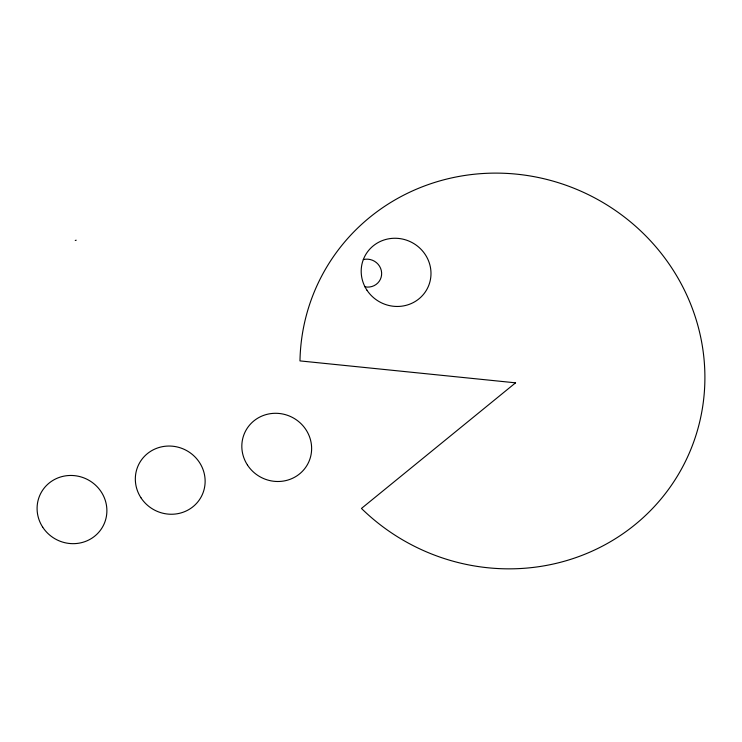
<?xml version="1.0" encoding="UTF-8"?>
<svg xmlns="http://www.w3.org/2000/svg" width="742" height="742" viewBox="0 0 742 742"><rect width="100%" height="100%" fill="white"/><g stroke="black" fill="none" stroke-linecap="round" stroke-linejoin="round"><path stroke-width="1.11" d="M75.248 240.482L76.194 240.204M363.32 259.589A14.432 13.866 27.4 0 1 381.629 272.75A14.432 13.866 27.4 0 1 364.999 286.839M515.56 382.835L361.456 508.446A204.152 196.148 27.4 0 0 678.188 474.769A204.152 196.148 27.4 0 0 556.212 182.04A204.152 196.148 27.4 0 0 299.972 360.9L515.56 382.835M366.919 290.141A35.189 33.807 27.4 0 0 427.271 288.675A35.189 33.807 27.4 0 0 394.085 238.265A35.189 33.807 27.4 0 0 366.919 290.141M247.448 465.011A35.189 33.807 27.4 0 0 307.819 463.88A35.189 33.807 27.4 0 0 274.92 413.294A35.189 33.807 27.4 0 0 247.448 465.011M140.952 497.761A35.189 33.807 27.4 0 0 201.323 496.63A35.189 33.807 27.4 0 0 168.425 446.044A35.189 33.807 27.4 0 0 140.952 497.761M42.711 527.182A35.189 33.807 27.4 0 0 103.082 526.041A35.189 33.807 27.4 0 0 70.175 475.464A35.189 33.807 27.4 0 0 42.711 527.182"/></g></svg>
